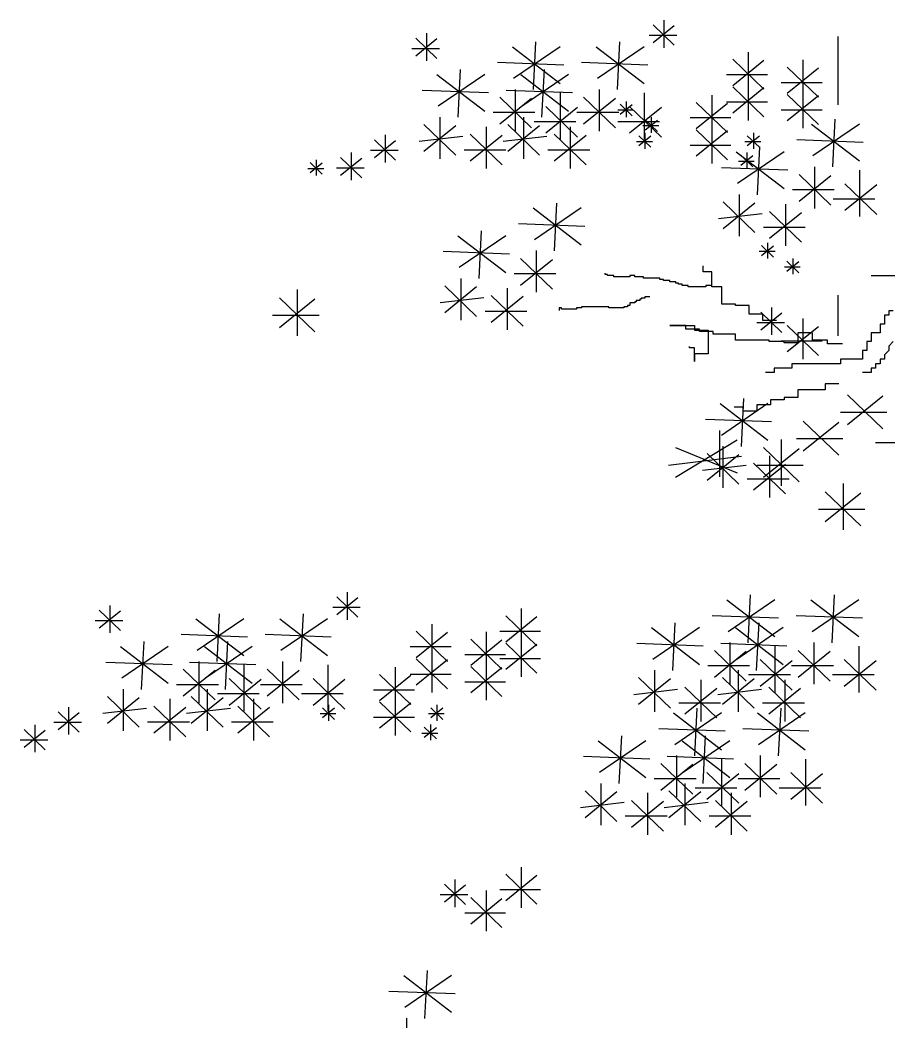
# Model space of a CAD drawing. Header units: inches. Extents: x 131625 to 139700, y 73991 to 80047.
# Drawn here: x 137160 to 137523.7, y 78018 to 78437.4 of the extents above; entities that cross this region are included whole.
import ezdxf

# ---------------------------------------------------------------- set-up
doc = ezdxf.new("R2010")
doc.units = ezdxf.units.IN
doc.header["$MEASUREMENT"] = 0
doc.layers.get('0').update_dxf_attribs({"color": 2})
doc.layers.add('cay xanh', color=76, linetype='Continuous')

# ---------------------------------------------------------------- blocks, each defined once
blk = doc.blocks.new('A$C0F0F5736')
at = {"layer": 'cay xanh', "color": 90}
for p, q in [((-2294.2, 8700), (-2233.1, 8641.3)), ((-2233.1, 8697.7), (-2294.2, 8648.3)), ((-2263.7, 8714.1), (-2263.7, 8634.2)), ((-2950.5, 8675.8), (-2950.5, 8595.9)), ((-2226.1, 8669.5), (-2306, 8669.5)), ((-2981.1, 8661.7), (-2919.9, 8602.9)), ((-2919.9, 8659.3), (-2981.1, 8610)), ((-2634.3, 8651.3), (-2641.4, 8513)), ((-2391.6, 8651.3), (-2398.7, 8513)), ((-1760.2, 8666.4), (-1760.2, 8548.2)), ((-2912.9, 8631.1), (-2992.8, 8631.1)), ((-2701.7, 8637.1), (-2563.3, 8530.7)), ((-2563.3, 8637.1), (-2698.2, 8544.9)), ((-2459.1, 8637.1), (-2320.6, 8530.7)), ((-2320.6, 8637.1), (-2455.5, 8544.9)), ((-2019, 8621.5), (-2019, 8503.3)), ((-2552.6, 8583.9), (-2744.3, 8591)), ((-2310, 8583.9), (-2501.7, 8591)), ((-2064.3, 8600.6), (-1973.8, 8513.7)), ((-1973.8, 8597.1), (-2064.3, 8524.1)), ((-1861.5, 8599), (-1861.5, 8480.8)), ((-1760.2, 8587.1), (-1760.2, 8468.9)), ((-2919.9, 8556.8), (-2781.5, 8450.4)), ((-2781.5, 8556.8), (-2916.4, 8464.6)), ((-2852.5, 8571), (-2859.6, 8432.7)), ((-2677.2, 8556.8), (-2538.8, 8450.4)), ((-2538.8, 8556.8), (-2673.7, 8464.6)), ((-2609.8, 8571), (-2616.9, 8432.7)), ((-1963.4, 8555.4), (-2081.7, 8555.4)), ((-1906.7, 8578.1), (-1816.3, 8491.2)), ((-1816.3, 8574.6), (-1906.7, 8501.6)), ((-2019, 8542.1), (-2019, 8423.9)), ((-1805.8, 8532.9), (-1924.1, 8532.9)), ((-2770.8, 8503.6), (-2962.5, 8510.7)), ((-2528.1, 8503.6), (-2719.8, 8510.7)), ((-2693.5, 8513.6), (-2693.5, 8393)), ((-2562.9, 8503.5), (-2562.9, 8369.4)), ((-2450.8, 8513.6), (-2450.8, 8393)), ((-2320.2, 8503.5), (-2320.2, 8369.4)), ((-2124.9, 8496.8), (-2124.9, 8378.6)), ((-2064.3, 8521.3), (-1973.8, 8434.4)), ((-1973.8, 8517.8), (-2064.3, 8444.8)), ((-1906.7, 8498.8), (-1816.3, 8411.9)), ((-1816.3, 8495.3), (-1906.7, 8422.3)), ((-1861.5, 8519.6), (-1861.5, 8401.4)), ((-2738.2, 8490.9), (-2645.9, 8402.2)), ((-2645.9, 8487.4), (-2738.2, 8412.9)), ((-2495.5, 8490.9), (-2403.2, 8402.2)), ((-2403.2, 8487.4), (-2495.5, 8412.9)), ((-2389.9, 8470.5), (-2354.9, 8436.9)), ((-2354.9, 8469.2), (-2389.9, 8440.9)), ((-2372.4, 8478.6), (-2372.4, 8432.9)), ((-2170.1, 8475.9), (-2079.6, 8389)), ((-2079.6, 8472.5), (-2170.1, 8399.5)), ((-1963.4, 8476.1), (-2081.7, 8476.1)), ((-2636.7, 8446.2), (-2757.4, 8446.2)), ((-2605.3, 8464.4), (-2513, 8375.7)), ((-2513, 8460.9), (-2605.3, 8386.4)), ((-2394, 8446.2), (-2514.7, 8446.2)), ((-2350.9, 8453), (-2396.6, 8453)), ((-2362.7, 8464.4), (-2270.4, 8375.7)), ((-2270.4, 8460.9), (-2362.7, 8386.4)), ((-1805.8, 8453.6), (-1924.1, 8453.6)), ((-2957.8, 8412), (-2865.5, 8323.3)), ((-2865.5, 8408.5), (-2957.8, 8334)), ((-2911.6, 8433.3), (-2911.6, 8312.7)), ((-2715.1, 8412), (-2622.8, 8323.3)), ((-2622.8, 8408.5), (-2715.1, 8334)), ((-2669, 8433.3), (-2669, 8312.7)), ((-2518.3, 8419.7), (-2639, 8419.7)), ((-2275.6, 8419.7), (-2396.3, 8419.7)), ((-2317.2, 8425.1), (-2282.2, 8391.5)), ((-2282.2, 8423.7), (-2317.2, 8395.5)), ((-2299.7, 8433.1), (-2299.7, 8387.4)), ((-2069.2, 8430.7), (-2187.5, 8430.7)), ((-2124.9, 8417.5), (-2124.9, 8299.3)), ((-1836, 8413.3), (-1697.5, 8306.9)), ((-1697.5, 8413.3), (-1832.5, 8321.1)), ((-1768.5, 8427.5), (-1775.6, 8289.2)), ((-3069.9, 8381.6), (-3069.9, 8301.7)), ((-2823.5, 8384.1), (-2731.2, 8295.4)), ((-2731.2, 8380.5), (-2823.5, 8306)), ((-2777.4, 8405.4), (-2777.4, 8284.8)), ((-2580.8, 8384.1), (-2488.5, 8295.4)), ((-2488.5, 8380.5), (-2580.8, 8306)), ((-2534.7, 8405.4), (-2534.7, 8284.8)), ((-2335.7, 8379.5), (-2300.7, 8345.9)), ((-2278.1, 8407.6), (-2323.9, 8407.6)), ((-2318.2, 8387.6), (-2318.2, 8341.8)), ((-2170.1, 8396.6), (-2079.6, 8309.7)), ((-2079.6, 8393.1), (-2170.1, 8320.1)), ((-2022, 8379.5), (-1987, 8345.9)), ((-2004.5, 8387.6), (-2004.5, 8341.8)), ((-3100.5, 8367.5), (-3039.4, 8308.7)), ((-3039.4, 8365.1), (-3100.5, 8315.8)), ((-2844.7, 8377.5), (-2971.3, 8362.5)), ((-2602, 8377.5), (-2728.6, 8362.5)), ((-2296.7, 8362), (-2342.4, 8362)), ((-2300.7, 8378.1), (-2335.7, 8349.9)), ((-2069.2, 8351.4), (-2187.5, 8351.4)), ((-1983, 8362), (-2028.7, 8362)), ((-1987, 8378.1), (-2022, 8349.9)), ((-1686.9, 8360.1), (-1878.6, 8367.2)), ((-3168.1, 8330.4), (-3168.1, 8250.5)), ((-3032.3, 8336.9), (-3112.3, 8336.9)), ((-2720.6, 8338), (-2841.3, 8338)), ((-2477.9, 8338), (-2598.6, 8338)), ((-2054.2, 8333), (-1915.7, 8226.6)), ((-1915.7, 8333), (-2050.6, 8240.8)), ((-2040.9, 8322.8), (-2005.9, 8289.2)), ((-2005.9, 8321.5), (-2040.9, 8293.2)), ((-2023.4, 8330.9), (-2023.4, 8285.2)), ((-1986.7, 8347.2), (-1993.8, 8208.8)), ((-3286.5, 8301.5), (-3251.5, 8267.9)), ((-3251.5, 8300.2), (-3286.5, 8271.9)), ((-3269, 8309.6), (-3269, 8263.9)), ((-3198.6, 8316.3), (-3137.5, 8257.6)), ((-3137.5, 8313.9), (-3198.6, 8264.6)), ((-2001.9, 8305.3), (-2047.6, 8305.3)), ((-3247.5, 8284), (-3293.3, 8284)), ((-3130.4, 8285.8), (-3210.4, 8285.8)), ((-1905.1, 8279.8), (-2096.8, 8286.9)), ((-1872.4, 8267.1), (-1780.1, 8178.4)), ((-1780.1, 8263.5), (-1872.4, 8189)), ((-1827.7, 8289.8), (-1827.7, 8169.2)), ((-1697.1, 8279.7), (-1697.1, 8145.6)), ((-1739.6, 8240.6), (-1647.3, 8151.9)), ((-1647.3, 8237.1), (-1739.6, 8162.6)), ((-2045.9, 8209.5), (-2045.9, 8088.9)), ((-1770.9, 8222.4), (-1891.6, 8222.4)), ((-2573.8, 8184.6), (-2580.9, 8046.2)), ((-2092.1, 8188.2), (-1999.8, 8099.5)), ((-1999.8, 8184.7), (-2092.1, 8110.2)), ((-1911.6, 8181.6), (-1911.6, 8060.9)), ((-1652.6, 8195.9), (-1773.3, 8195.9)), ((-2641.2, 8170.4), (-2502.8, 8064)), ((-2502.8, 8170.4), (-2637.7, 8078.2)), ((-1979, 8153.7), (-2105.5, 8138.7)), ((-1957.8, 8160.3), (-1865.5, 8071.6)), ((-1865.5, 8156.7), (-1957.8, 8082.2)), ((-2492.1, 8117.2), (-2683.9, 8124.3)), ((-2859.4, 8090.1), (-2721, 7983.7)), ((-2721, 8090.1), (-2855.9, 7997.8)), ((-2792, 8104.3), (-2799.1, 7965.9)), ((-1854.8, 8114.2), (-1975.5, 8114.2)), ((-1980.8, 8061.6), (-1945.8, 8028)), ((-1945.8, 8060.3), (-1980.8, 8032)), ((-1963.3, 8069.7), (-1963.3, 8024)), ((-2710.3, 8036.9), (-2902, 8044)), ((-2633, 8046.9), (-2633, 7926.3)), ((-1941.8, 8044.1), (-1987.5, 8044.1)), ((-2677.7, 8024.2), (-2585.4, 7935.5)), ((-2585.4, 8020.6), (-2677.7, 7946.1)), ((-1908, 8016.2), (-1873.1, 7982.6)), ((-1873.1, 8014.8), (-1908, 7986.6)), ((-1890.6, 8024.2), (-1890.6, 7978.5)), ((-2576.2, 7979.5), (-2696.9, 7979.5)), ((-1869, 7998.7), (-1914.8, 7998.7)), ((-2897.3, 7945.3), (-2805, 7856.6)), ((-2851.2, 7966.6), (-2851.2, 7846)), ((-3324.1, 7934), (-3324.1, 7799.9)), ((-2805, 7941.7), (-2897.3, 7867.2)), ((-2763, 7917.4), (-2670.7, 7828.7)), ((-2716.9, 7938.6), (-2716.9, 7818)), ((-1760.2, 7918.5), (-1760.2, 7800.3)), ((-3375.3, 7910.3), (-3272.8, 7811.8)), ((-3272.8, 7906.4), (-3375.3, 7823.6)), ((-2784.2, 7910.8), (-2910.8, 7895.8)), ((-2670.7, 7913.8), (-2763, 7839.3)), ((-3260.9, 7859.1), (-3395.1, 7859.1)), ((-2660.1, 7871.2), (-2780.8, 7871.2)), ((-1982.8, 7868.6), (-1921.7, 7809.9)), ((-1921.7, 7866.3), (-1982.8, 7816.9)), ((-1952.3, 7882.7), (-1952.3, 7802.8)), ((-1914.7, 7838.1), (-1994.6, 7838.1)), ((-1906.7, 7830.1), (-1816.3, 7743.2)), ((-1861.5, 7851), (-1861.5, 7732.8)), ((-1816.3, 7826.7), (-1906.7, 7753.6)), ((-1805.8, 7784.9), (-1924.1, 7784.9)), ((-1732.5, 7629.8), (-1629.9, 7531.3)), ((-1629.9, 7625.9), (-1732.5, 7543.1)), ((-2100.6, 7604.7), (-1962.1, 7498.2)), ((-1962.1, 7604.7), (-2097, 7512.4)), ((-2033.1, 7618.9), (-2040.2, 7480.5)), ((-1951.5, 7551.5), (-2143.2, 7558.6)), ((-1860, 7553.3), (-1757.5, 7454.8)), ((-1757.5, 7549.4), (-1860, 7466.6)), ((-2102.2, 7526), (-2102.2, 7392)), ((-2050.9, 7498.4), (-2230, 7390.1)), ((-2092.3, 7481.2), (-2092.3, 7360.6)), ((-1923.6, 7500.5), (-1923.6, 7366.5)), ((-1745.7, 7502.1), (-1879.8, 7502.1)), ((-1561.4, 7490.3), (-1650.7, 7490.3)), ((-2039.1, 7451.1), (-2249.8, 7425.6)), ((-2230, 7476.8), (-2050.9, 7403.8)), ((-2138.5, 7459.9), (-2046.2, 7371.2)), ((-2046.2, 7456.3), (-2138.5, 7381.8)), ((-1974.9, 7476.8), (-1872.3, 7378.3)), ((-1872.3, 7472.9), (-1974.9, 7390.1)), ((-1958, 7453.2), (-1958, 7332.6)), ((-2025.4, 7425.3), (-2151.9, 7410.4)), ((-2004.2, 7431.9), (-1911.9, 7343.3)), ((-1911.9, 7428.4), (-2004.2, 7353.9)), ((-1860.5, 7425.6), (-1994.6, 7425.6)), ((-1901.2, 7385.8), (-2021.9, 7385.8)), ((-1745, 7373), (-1745, 7239)), ((-1796.3, 7349.3), (-1693.7, 7250.8)), ((-1693.7, 7345.4), (-1796.3, 7262.6)), ((-1681.9, 7298.1), (-1816, 7298.1)), ((-3179.2, 7058.8), (-3179.2, 6979)), ((-2013.3, 7050.6), (-2020.4, 6912.2)), ((-1770.7, 7050.6), (-1777.8, 6912.2)), ((-3866, 7020.5), (-3866, 6940.6)), ((-3209.8, 7044.7), (-3148.6, 6986)), ((-3148.6, 7042.4), (-3209.8, 6993)), ((-2080.8, 7036.4), (-1942.3, 6929.9)), ((-1942.3, 7036.4), (-2077.3, 6944.1)), ((-1838.1, 7036.4), (-1699.7, 6929.9)), ((-1699.7, 7036.4), (-1834.6, 6944.1)), ((-3896.6, 7006.4), (-3835.4, 6947.6)), ((-3835.4, 7004), (-3896.6, 6954.7)), ((-3549.8, 6996), (-3556.9, 6857.7)), ((-3307.1, 6996), (-3314.2, 6857.7)), ((-3141.6, 7014.2), (-3221.5, 7014.2)), ((-2720.9, 6990.3), (-2630.5, 6903.4)), ((-2675.7, 7011.1), (-2675.7, 6892.9)), ((-1931.7, 6983.2), (-2123.4, 6990.2)), ((-1689, 6983.2), (-1880.7, 6990.2)), ((-3828.4, 6975.8), (-3908.3, 6975.8)), ((-3617.3, 6981.8), (-3478.8, 6875.4)), ((-3478.8, 6981.8), (-3613.7, 6889.6)), ((-3374.6, 6981.8), (-3236.1, 6875.4)), ((-3236.1, 6981.8), (-3371, 6889.6)), ((-2934.5, 6966.2), (-2934.5, 6848)), ((-2630.5, 6986.8), (-2720.9, 6913.8)), ((-2231.5, 6970.2), (-2238.6, 6831.9)), ((-1988.8, 6970.2), (-1995.9, 6831.9)), ((-3468.1, 6928.6), (-3659.9, 6935.7)), ((-3225.5, 6928.6), (-3417.2, 6935.7)), ((-2979.8, 6945.3), (-2889.3, 6858.4)), ((-2889.3, 6941.8), (-2979.8, 6868.8)), ((-2777, 6943.7), (-2777, 6825.5)), ((-2620.1, 6945.1), (-2738.3, 6945.1)), ((-2675.7, 6931.8), (-2675.7, 6813.6)), ((-2299, 6956), (-2160.5, 6849.6)), ((-2160.5, 6956), (-2295.4, 6863.8)), ((-2056.3, 6956), (-1917.8, 6849.6)), ((-1917.8, 6956), (-2052.7, 6863.8)), ((-3835.4, 6901.5), (-3697, 6795.1)), ((-3697, 6901.5), (-3831.9, 6809.3)), ((-3768, 6915.7), (-3775.1, 6777.4)), ((-3592.7, 6901.5), (-3454.3, 6795.1)), ((-3454.3, 6901.5), (-3589.2, 6809.3)), ((-3525.3, 6915.7), (-3532.4, 6777.4)), ((-2822.2, 6922.8), (-2731.8, 6835.9)), ((-2731.8, 6919.3), (-2822.2, 6846.3)), ((-2720.9, 6911), (-2630.5, 6824)), ((-2630.5, 6907.5), (-2720.9, 6834.5)), ((-2149.9, 6902.8), (-2341.6, 6909.9)), ((-1907.2, 6902.8), (-2098.9, 6909.9)), ((-2072.5, 6912.9), (-2072.5, 6792.2)), ((-1941.9, 6902.7), (-1941.9, 6768.7)), ((-1829.9, 6912.9), (-1829.9, 6792.2)), ((-1699.2, 6902.7), (-1699.2, 6768.7)), ((-2878.9, 6900.1), (-2997.2, 6900.1)), ((-2934.5, 6886.8), (-2934.5, 6768.6)), ((-2721.3, 6877.6), (-2839.6, 6877.6)), ((-2117.2, 6890.1), (-2024.9, 6801.4)), ((-2024.9, 6886.6), (-2117.2, 6812.1)), ((-1874.6, 6890.1), (-1782.3, 6801.4)), ((-1782.3, 6886.6), (-1874.6, 6812.1)), ((-3686.3, 6848.3), (-3878, 6855.4)), ((-3443.6, 6848.3), (-3635.3, 6855.4)), ((-3609, 6858.3), (-3609, 6737.7)), ((-3478.4, 6848.2), (-3478.4, 6714.1)), ((-3366.3, 6858.3), (-3366.3, 6737.7)), ((-3235.7, 6848.2), (-3235.7, 6714.1)), ((-2979.8, 6866), (-2889.3, 6779.1)), ((-2889.3, 6862.5), (-2979.8, 6789.5)), ((-2822.2, 6843.5), (-2731.8, 6756.6)), ((-2777, 6864.3), (-2777, 6746.1)), ((-2620.1, 6865.8), (-2738.3, 6865.8)), ((-2015.7, 6845.5), (-2136.4, 6845.5)), ((-1984.4, 6863.6), (-1892.1, 6774.9)), ((-1892.1, 6860.1), (-1984.4, 6785.6)), ((-1773, 6845.5), (-1893.8, 6845.5)), ((-1741.7, 6863.6), (-1649.4, 6774.9)), ((-1649.4, 6860.1), (-1741.7, 6785.6)), ((-3653.7, 6835.6), (-3561.4, 6746.9)), ((-3561.4, 6832.1), (-3653.7, 6757.6)), ((-3411, 6835.6), (-3318.7, 6746.9)), ((-3318.7, 6832.1), (-3411, 6757.6)), ((-3085.6, 6820.6), (-2995.1, 6733.7)), ((-2995.1, 6817.2), (-3085.6, 6744.2)), ((-3040.4, 6841.5), (-3040.4, 6723.3)), ((-2878.9, 6820.8), (-2997.2, 6820.8)), ((-2731.8, 6840), (-2822.2, 6767)), ((-2290.7, 6832.5), (-2290.7, 6711.9)), ((-2048, 6832.5), (-2048, 6711.9)), ((-1897.4, 6819), (-2018.1, 6819)), ((-1654.7, 6819), (-1775.4, 6819)), ((-3552.2, 6790.9), (-3672.9, 6790.9)), ((-3520.8, 6809.1), (-3428.5, 6720.4)), ((-3428.5, 6805.6), (-3520.8, 6731.1)), ((-3309.5, 6790.9), (-3430.2, 6790.9)), ((-3278.2, 6809.1), (-3185.9, 6720.4)), ((-3185.9, 6805.6), (-3278.2, 6731.1)), ((-2721.3, 6798.3), (-2839.6, 6798.3)), ((-2336.9, 6811.3), (-2244.6, 6722.6)), ((-2244.6, 6807.7), (-2336.9, 6733.2)), ((-2156.4, 6804.6), (-2156.4, 6684)), ((-2094.2, 6811.3), (-2001.9, 6722.6)), ((-2001.9, 6807.7), (-2094.2, 6733.2)), ((-1913.7, 6804.6), (-1913.7, 6684)), ((-3873.3, 6756.7), (-3781, 6668)), ((-3827.2, 6778), (-3827.2, 6657.4)), ((-3630.6, 6756.7), (-3538.3, 6668)), ((-3584.5, 6778), (-3584.5, 6657.4)), ((-3433.8, 6764.4), (-3554.5, 6764.4)), ((-3191.1, 6764.4), (-3311.8, 6764.4)), ((-2984.7, 6775.4), (-3103, 6775.4)), ((-3040.4, 6762.2), (-3040.4, 6644)), ((-2223.8, 6776.7), (-2350.3, 6761.7)), ((-2202.6, 6783.3), (-2110.3, 6694.6)), ((-2110.3, 6779.8), (-2202.6, 6705.3)), ((-1981.1, 6776.7), (-2107.6, 6761.7)), ((-1959.9, 6783.3), (-1867.6, 6694.6)), ((-1867.6, 6779.8), (-1959.9, 6705.3)), ((-3985.4, 6726.3), (-3985.4, 6646.4)), ((-3781, 6753.2), (-3873.3, 6678.7)), ((-3739, 6728.8), (-3646.7, 6640.1)), ((-3692.9, 6750.1), (-3692.9, 6629.5)), ((-3538.3, 6753.2), (-3630.6, 6678.7)), ((-3496.3, 6728.8), (-3404, 6640.1)), ((-3450.2, 6750.1), (-3450.2, 6629.5)), ((-3233.7, 6732.3), (-3233.7, 6686.5)), ((-3085.6, 6741.3), (-2995.1, 6654.4)), ((-2995.1, 6737.8), (-3085.6, 6664.8)), ((-2920, 6732.3), (-2920, 6686.5)), ((-2099.6, 6737.2), (-2220.3, 6737.2)), ((-1856.9, 6737.2), (-1977.6, 6737.2)), ((-4016, 6712.2), (-3954.9, 6653.4)), ((-3954.9, 6709.8), (-4016, 6660.5)), ((-3760.2, 6722.2), (-3886.8, 6707.2)), ((-3646.7, 6725.2), (-3739, 6650.7)), ((-3517.5, 6722.2), (-3644.1, 6707.2)), ((-3404, 6725.2), (-3496.3, 6650.7)), ((-3212.2, 6706.7), (-3257.9, 6706.7)), ((-3251.2, 6724.2), (-3216.2, 6690.6)), ((-3216.2, 6722.8), (-3251.2, 6694.6)), ((-2898.5, 6706.7), (-2944.2, 6706.7)), ((-2937.5, 6724.2), (-2902.5, 6690.6)), ((-2902.5, 6722.8), (-2937.5, 6694.6)), ((-2235.4, 6709.2), (-2096.9, 6602.8)), ((-2096.9, 6709.2), (-2231.8, 6617)), ((-2167.9, 6723.4), (-2175, 6585.1)), ((-1992.7, 6709.2), (-1854.2, 6602.8)), ((-1854.2, 6709.2), (-1989.1, 6617)), ((-1925.2, 6723.4), (-1932.3, 6585.1)), ((-4083.6, 6675.1), (-4083.6, 6595.2)), ((-3947.8, 6681.6), (-4027.8, 6681.6)), ((-3636.1, 6682.7), (-3756.8, 6682.7)), ((-3393.4, 6682.7), (-3514.1, 6682.7)), ((-2984.7, 6696.1), (-3103, 6696.1)), ((-2938.9, 6675.6), (-2938.9, 6629.9)), ((-4114.1, 6661), (-4053, 6602.3)), ((-4053, 6658.6), (-4114.1, 6609.3)), ((-2917.4, 6650.1), (-2963.1, 6650.1)), ((-2956.4, 6667.5), (-2921.4, 6633.9)), ((-2921.4, 6666.2), (-2956.4, 6638)), ((-2386.1, 6643.1), (-2393.2, 6504.7)), ((-2086.2, 6656), (-2278, 6663.1)), ((-2143.4, 6643.1), (-2150.5, 6504.7)), ((-1843.6, 6656), (-2035.3, 6663.1)), ((-4046, 6630.5), (-4125.9, 6630.5)), ((-2453.5, 6628.9), (-2315.1, 6522.5)), ((-2315.1, 6628.9), (-2450, 6536.7)), ((-2210.8, 6628.9), (-2072.4, 6522.5)), ((-2072.4, 6628.9), (-2207.3, 6536.7)), ((-2304.4, 6575.7), (-2496.1, 6582.8)), ((-2061.7, 6575.7), (-2253.4, 6582.8)), ((-2227.1, 6585.7), (-2227.1, 6465.1)), ((-1984.4, 6585.7), (-1984.4, 6465.1)), ((-2271.8, 6563), (-2179.5, 6474.3)), ((-2179.5, 6559.5), (-2271.8, 6485)), ((-2096.5, 6575.6), (-2096.5, 6441.5)), ((-2029.1, 6563), (-1936.8, 6474.3)), ((-1936.8, 6559.5), (-2029.1, 6485)), ((-1853.8, 6575.6), (-1853.8, 6441.5)), ((-2138.9, 6536.5), (-2046.6, 6447.8)), ((-2046.6, 6533), (-2138.9, 6458.5)), ((-1896.3, 6536.5), (-1804, 6447.8)), ((-1804, 6533), (-1896.3, 6458.5)), ((-2445.3, 6505.4), (-2445.3, 6384.8)), ((-2170.3, 6518.3), (-2291, 6518.3)), ((-2202.6, 6505.4), (-2202.6, 6384.8)), ((-1927.6, 6518.3), (-2048.3, 6518.3)), ((-2491.4, 6484.1), (-2399.1, 6395.4)), ((-2399.1, 6480.6), (-2491.4, 6406.1)), ((-2311, 6477.5), (-2311, 6356.9)), ((-2248.7, 6484.1), (-2156.4, 6395.4)), ((-2156.4, 6480.6), (-2248.7, 6406.1)), ((-2051.9, 6491.8), (-2172.6, 6491.8)), ((-2068.3, 6477.5), (-2068.3, 6356.9)), ((-1809.2, 6491.8), (-1929.9, 6491.8)), ((-2378.3, 6449.6), (-2504.9, 6434.6)), ((-2357.1, 6456.2), (-2264.8, 6367.5)), ((-2264.8, 6452.6), (-2357.1, 6378.1)), ((-2135.6, 6449.6), (-2262.2, 6434.6)), ((-2114.4, 6456.2), (-2022.1, 6367.5)), ((-2022.1, 6452.6), (-2114.4, 6378.1)), ((-2254.2, 6410.1), (-2374.9, 6410.1)), ((-2011.5, 6410.1), (-2132.2, 6410.1)), ((-2675.7, 6263.2), (-2675.7, 6145)), ((-2720.9, 6242.3), (-2630.5, 6155.4)), ((-2630.5, 6238.8), (-2720.9, 6165.8)), ((-2898.3, 6213.3), (-2837.2, 6154.6)), ((-2837.2, 6211), (-2898.3, 6161.6)), ((-2867.8, 6227.4), (-2867.8, 6147.5)), ((-2830.2, 6182.8), (-2910.1, 6182.8)), ((-2777, 6195.7), (-2777, 6077.5)), ((-2620.1, 6197.1), (-2738.3, 6197.1)), ((-2822.2, 6174.8), (-2731.8, 6087.9)), ((-2731.8, 6171.4), (-2822.2, 6098.3)), ((-2721.3, 6129.6), (-2839.6, 6129.6)), ((-3016.1, 5949.4), (-2877.6, 5843)), ((-2877.6, 5949.4), (-3012.5, 5857.1)), ((-2948.6, 5963.6), (-2955.7, 5825.2)), ((-2867, 5896.2), (-3058.7, 5903.3)), ((-3007.8, 5825.9), (-3007.8, 5705.3))]:
    blk.add_line(p, q, dxfattribs=at)
at = {"layer": 'cay xanh', "color": 8}
for p, q in [((-1663.4, 7974.7), (-1574.1, 7974.7)), ((-1625.2, 7860), (-1625.2, 7834.5)), ((-1612.4, 7860), (-1625.2, 7860)), ((-1612.4, 7872.7), (-1612.4, 7860)), ((-1599.6, 7872.7), (-1612.4, 7872.7)), ((-1637.9, 7834.5), (-1637.9, 7809)), ((-1625.2, 7834.5), (-1637.9, 7834.5)), ((-1663.4, 7809), (-1663.4, 7783.5)), ((-1637.9, 7809), (-1663.4, 7809)), ((-1663.4, 7783.5), (-1676.2, 7783.5)), ((-1676.2, 7783.5), (-1676.2, 7758)), ((-1599.6, 7783.5), (-1612.4, 7770.7)), ((-1612.4, 7770.7), (-1612.4, 7758)), ((-1688.9, 7758), (-1688.9, 7732.5)), ((-1676.2, 7758), (-1688.9, 7758)), ((-1612.4, 7758), (-1625.2, 7745.2)), ((-1625.2, 7745.2), (-1625.2, 7732.5)), ((-1893.1, 7719.8), (-1893.1, 7707)), ((-1752.7, 7719.8), (-1893.1, 7719.8)), ((-1752.7, 7732.5), (-1752.7, 7719.8)), ((-1688.9, 7732.5), (-1752.7, 7732.5)), ((-1650.7, 7719.8), (-1650.7, 7707)), ((-1637.9, 7719.8), (-1650.7, 7719.8)), ((-1637.9, 7732.5), (-1637.9, 7719.8)), ((-1625.2, 7732.5), (-1637.9, 7732.5)), ((-1944.1, 7694.3), (-1969.6, 7694.3)), ((-1944.1, 7707), (-1944.1, 7694.3)), ((-1893.1, 7707), (-1944.1, 7707)), ((-1663.4, 7694.3), (-1688.9, 7694.3)), ((-1650.7, 7707), (-1663.4, 7707)), ((-1663.4, 7707), (-1663.4, 7694.3)), ((-1618.1, 7578.6), (-1752.2, 7578.6))]:
    blk.add_line(p, q, dxfattribs=at)
for points in [[(-1937.2, 7845.1), (-1976.8, 7845.1), (-1976.8, 7863.1), (-2016.4, 7863.1), (-2016.4, 7888.3), (-2055.9, 7888.3), (-2055.9, 7891.8), (-2095.5, 7891.8), (-2095.5, 7942.2), (-2124.3, 7942.2), (-2124.3, 7985.3), (-2149.4, 7985.3), (-2149.4, 8003.3)], [(-2127.8, 7945.8), (-2142.2, 7945.8), (-2142.2, 7942.2), (-2192.6, 7942.2), (-2192.6, 7945.8), (-2210.6, 7945.8), (-2210.6, 7949.4), (-2221.4, 7949.4), (-2221.4, 7952.9), (-2228.6, 7952.9), (-2228.6, 7956.5), (-2246.5, 7956.5), (-2246.5, 7960.1), (-2264.5, 7960.1), (-2264.5, 7963.7), (-2275.3, 7963.7), (-2275.3, 7967.3), (-2322.1, 7967.3), (-2322.1, 7970.9), (-2347.2, 7970.9), (-2347.2, 7974.5), (-2361.6, 7974.5), (-2361.6, 7970.9), (-2408.4, 7970.9), (-2408.4, 7974.5), (-2426.4, 7974.5), (-2426.4, 7978.1), (-2433.6, 7978.1), (-2433.6, 7981.7)], [(-2304.1, 7913.4), (-2318.5, 7913.4), (-2318.5, 7909.8), (-2329.3, 7909.8), (-2329.3, 7906.2), (-2332.9, 7906.2), (-2332.9, 7902.6), (-2343.6, 7902.6), (-2343.6, 7899), (-2347.2, 7899), (-2347.2, 7895.4), (-2361.6, 7895.4), (-2361.6, 7888.3), (-2368.8, 7888.3), (-2368.8, 7884.7), (-2379.6, 7884.7), (-2379.6, 7881.1), (-2422.8, 7881.1), (-2422.8, 7884.7), (-2501.9, 7884.7), (-2501.9, 7881.1), (-2516.3, 7881.1), (-2516.3, 7877.5), (-2559.4, 7877.5), (-2559.4, 7881.1), (-2566.6, 7881.1), (-2566.6, 7873.9)], [(-1746.6, 7776.8), (-1789.8, 7776.8), (-1789.8, 7787.6), (-1832.9, 7787.6), (-1832.9, 7809.2), (-1876.1, 7809.2), (-1876.1, 7780.4), (-1915.7, 7780.4), (-1915.7, 7784), (-1958.8, 7784), (-1958.8, 7787.6), (-2055.9, 7787.6), (-2055.9, 7805.6), (-2120.7, 7805.6), (-2120.7, 7812.8), (-2160.2, 7812.8), (-2160.2, 7820), (-2199.8, 7820), (-2199.8, 7830.7), (-2246.5, 7830.7), (-2174.6, 7830.7), (-2174.6, 7816.4), (-2135, 7816.4), (-2135, 7748.1), (-2174.6, 7748.1), (-2174.6, 7726.5), (-2174.6, 7766.1), (-2189, 7766.1), (-2189, 7769.6)], [(-1757.4, 7661.8), (-1797, 7661.8), (-1797, 7643.9), (-1876.1, 7643.9), (-1876.1, 7622.3), (-1915.7, 7622.3), (-1915.7, 7615.1), (-1955.2, 7615.1), (-1955.2, 7600.7), (-1994.8, 7600.7), (-1994.8, 7582.8), (-2034.3, 7582.8), (-2034.3, 7593.5), (-2059.5, 7593.5)]]:
    blk.add_lwpolyline(points, dxfattribs=at)
blk = doc.blocks.new('tre1')
at = {"layer": 'cay xanh', "linetype": 'ByBlock', "xscale": 0.559999999939464, "yscale": 0.5599999999976717, "zscale": 0.5599999999999999}
blk.add_blockref('A$C0F0F5736', (-77.1, -2849.5), dxfattribs=at)

msp = doc.modelspace()

# ---------------------------------------------------------------- block references
at = {"xscale": 0.2583077299641445, "yscale": 0.2583077299786964, "zscale": 0.00861025766604688}
msp.add_blockref('tre1', (137776.79, 77912.92), dxfattribs=at)

doc.saveas('drawing.dxf')
